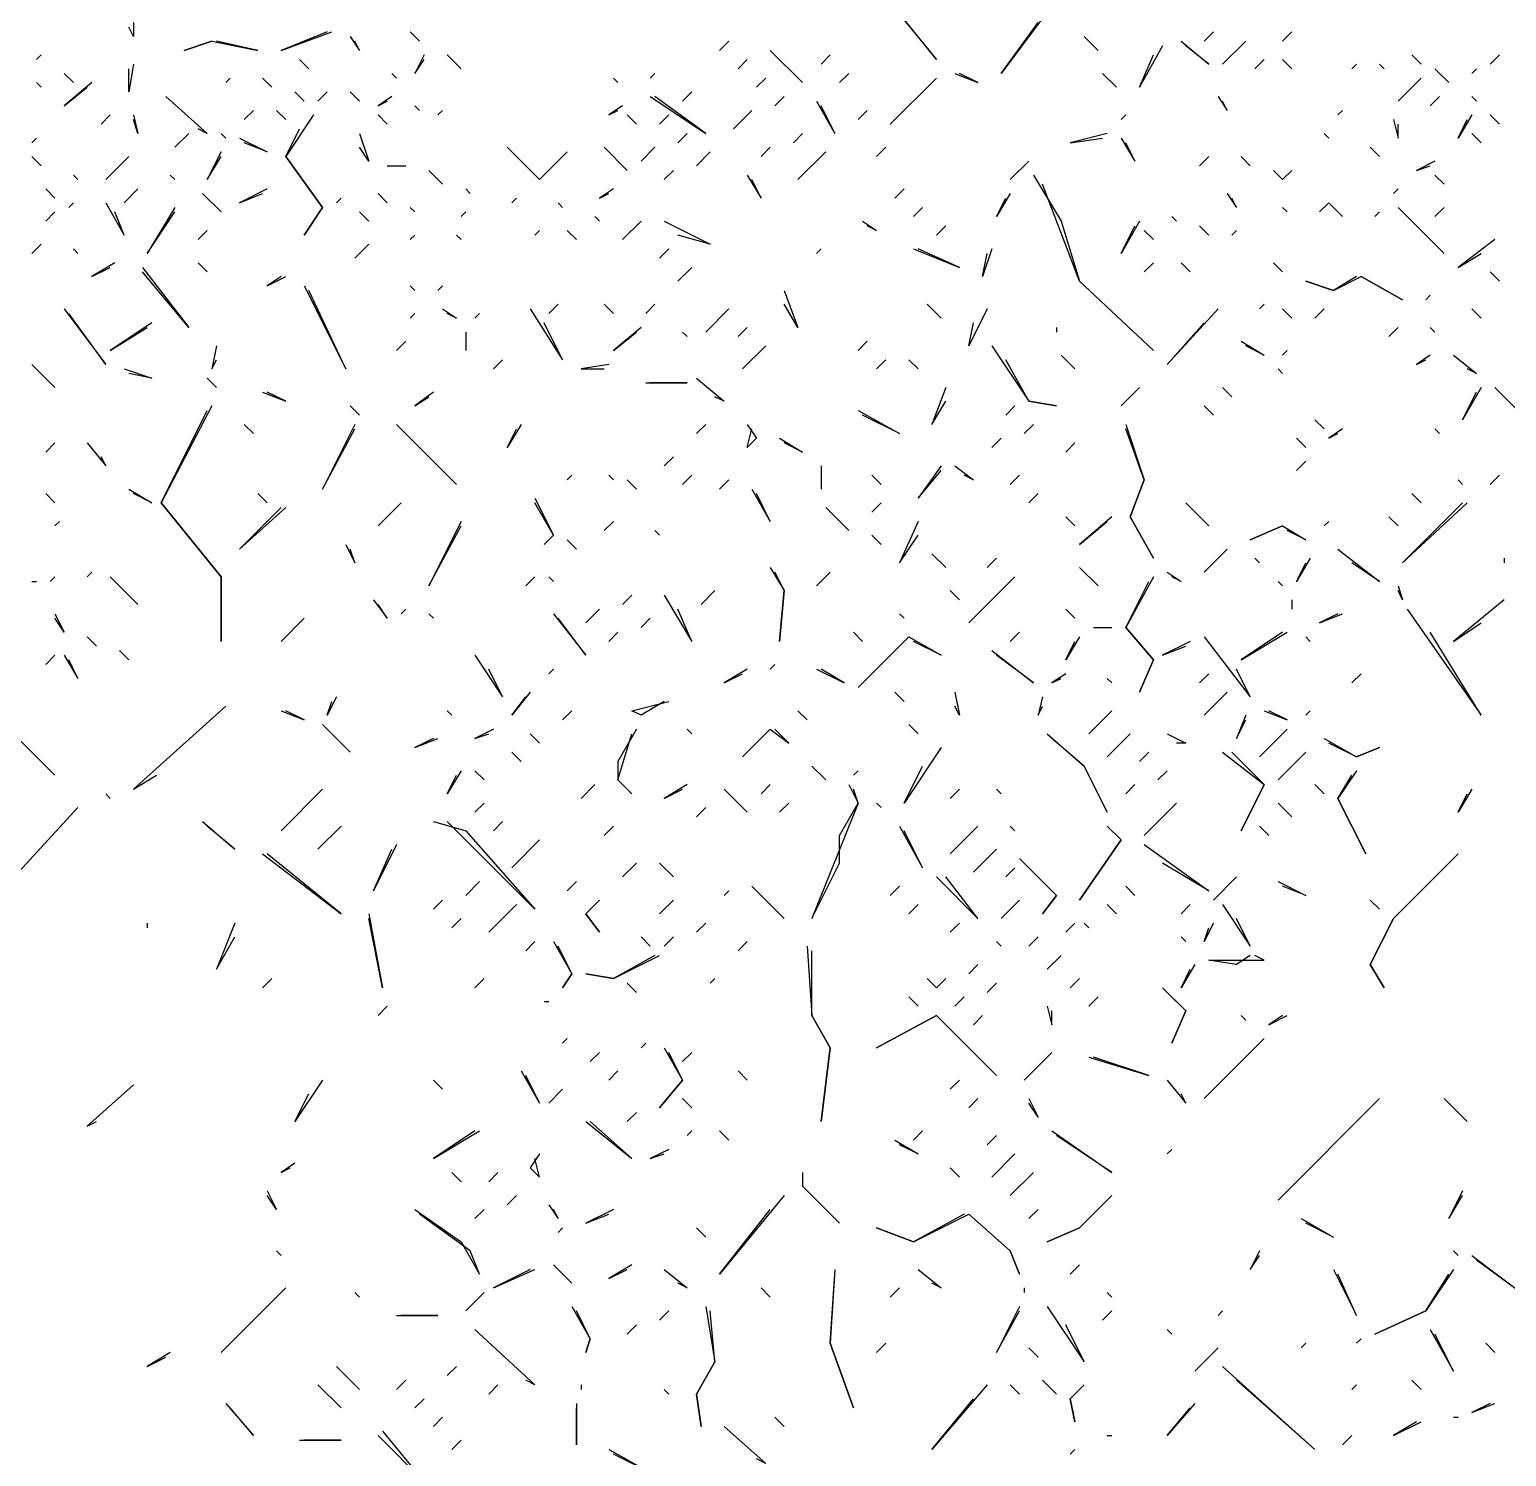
# Model space of a CAD drawing. Extents: x 1 to 2775, y -31 to 2075.
# Drawn here: x 1760.6 to 1813.9, y 531.2 to 582.8 of the extents above; entities that cross this region are included whole.
import ezdxf

# ---------------------------------------------------------------- set-up
doc = ezdxf.new("R2010")
doc.units = 0
doc.layers.add('LINEWORK', color=4, linetype='CONTINUOUS')

msp = doc.modelspace()

# ---------------------------------------------------------------- linework, layer by layer
at = {"layer": 'LINEWORK'}
for points in [[(1791.8333, 583.5), (1793.3333, 581.6667), (1792, 583.3333)], [(1764.3333, 583), (1764.3333, 582.5), (1764.1667, 582.8333)], [(1797.1667, 583.1667), (1795.6667, 581.1667), (1797, 583)], [(1771.3333, 582.6667), (1769.6667, 582), (1771.5, 582.6667)], [(1772.1667, 582.5), (1772.5, 582), (1772.3333, 582.3333)], [(1774.3333, 582.6667), (1774.6667, 582.3333)], [(1798.6667, 582.5), (1799.1667, 582)], [(1803.3333, 582.6667), (1803, 582.3333)], [(1806.1667, 582.6667), (1805.8333, 582.3333)], [(1767.1667, 582.3333), (1766.1667, 582), (1767.1667, 582.3333), (1768.8333, 582), (1767.3333, 582.3333)], [(1785.8333, 582.3333), (1785.5, 582)], [(1787.3333, 582), (1788.5, 580.8333)], [(1801.5, 582.1667), (1800.6667, 580.6667), (1801.1667, 581.8333)], [(1802.1667, 582.3333), (1803.1667, 581.5), (1802.3333, 582.1667)], [(1804.5, 582.3333), (1803.6667, 581.5)], [(1761, 581.8333), (1760.8333, 581.6667)], [(1764.3333, 581.5), (1764.1667, 580.5), (1764.1667, 581.3333)], [(1770.3333, 581.6667), (1770.6667, 581.3333)], [(1774.8333, 581.8333), (1774.5, 581.1667), (1774.8333, 581.6667)], [(1775.6667, 581.8333), (1776.1667, 581.3333)], [(1786.5, 581.6667), (1786.1667, 581.3333)], [(1789.5, 581.8333), (1789.1667, 581.5)], [(1805.1667, 581.6667), (1804.8333, 581.3333)], [(1805.8333, 581.6667), (1806.1667, 581.3333)], [(1808.5, 581.5), (1808.3333, 581.3333)], [(1809.3333, 581.5), (1809.5, 581.3333)], [(1810.5, 581.8333), (1810.8333, 581.5)], [(1811.3333, 581.3333), (1811.8333, 580.8333)], [(1812.8333, 581.3333), (1812.6667, 581.1667)], [(1813.6667, 581.8333), (1813.3333, 581.5)], [(1760.8333, 580.8333), (1761, 580.6667)], [(1761.8333, 581.1667), (1762.1667, 580.8333)], [(1762.8333, 580.8333), (1761.8333, 580), (1762.6667, 580.6667)], [(1767.8333, 581), (1767.6667, 580.8333)], [(1769, 581), (1769.3333, 580.6667)], [(1773.6667, 581.1667), (1773.8333, 581)], [(1781.6667, 581), (1781.8333, 580.8333)], [(1783.1667, 581.1667), (1783, 581)], [(1787.1667, 581), (1786.8333, 580.6667)], [(1790.1667, 581.1667), (1789.8333, 580.8333)], [(1793.3333, 581), (1791.6667, 579.3333)], [(1794, 581.1667), (1794.8333, 580.8333), (1794.1667, 581.1667)], [(1799.3333, 581.1667), (1799.8333, 580.6667)], [(1810.8333, 581), (1810, 580.1667)], [(1765.5, 580.3333), (1767, 579), (1766.6667, 579.1667)], [(1770.1667, 580.5), (1770.5, 580.1667)], [(1771.3333, 580.5), (1771, 580.1667)], [(1772.1667, 580.5), (1772.5, 580.1667)], [(1773.6667, 580.3333), (1773.1667, 580), (1773.5, 580.1667)], [(1783, 580.3333), (1785, 579), (1783.1667, 580.3333)], [(1784.5, 580.5), (1784.1667, 580.1667)], [(1787.8333, 580.3333), (1787.5, 580)], [(1803.5, 580.3333), (1803.8333, 579.8333), (1803.6667, 580.1667)], [(1811.5, 580.3333), (1811.1667, 580)], [(1812.6667, 580.3333), (1812.8333, 580.1667)], [(1768.6667, 579.8333), (1768.3333, 579.5)], [(1769.5, 579.8333), (1769.8333, 579.5)], [(1774.5, 580), (1774.6667, 579.8333)], [(1775.5, 579.8333), (1775.3333, 579.6667)], [(1782, 580), (1781.5, 579.6667), (1781.8333, 579.8333)], [(1786.6667, 579.8333), (1786, 579.1667)], [(1789, 580.1667), (1789.6667, 579), (1789.1667, 580)], [(1790.8333, 579.8333), (1790.5, 579.5)], [(1808, 579.8333), (1807.8333, 579.6667)], [(1763.5, 579.6667), (1763.1667, 579.3333)], [(1764.3333, 579.6667), (1764.5, 579), (1764.3333, 579.5)], [(1770.8333, 579.6667), (1769.8333, 578.1667), (1771.1667, 576.3333), (1770.5, 575.3333), (1771.1667, 576.3333), (1769.8333, 578.1667), (1770.3333, 579.1667)], [(1773.1667, 579.6667), (1773.5, 579.3333)], [(1782.1667, 579.6667), (1782.5, 579.3333)], [(1783.6667, 579.6667), (1783.3333, 579.3333)], [(1800.1667, 579.6667), (1800, 579.5)], [(1809.8333, 579.5), (1810, 578.8333), (1810, 579.3333)], [(1812.6667, 579.6667), (1812.1667, 578.8333), (1812.5, 579.5)], [(1813.3333, 579.6667), (1813.6667, 579.3333)], [(1760.8333, 578.8333), (1760.6667, 578.6667)], [(1766.3333, 579), (1765.8333, 578.5)], [(1767.5, 579), (1767.6667, 578.8333)], [(1768.1667, 578.8333), (1769.1667, 578.3333), (1768.3333, 578.6667)], [(1772.5, 579), (1772.8333, 578), (1772.5, 578.5)], [(1784.3333, 579), (1784, 578.6667)], [(1788.5, 579), (1788.1667, 578.6667)], [(1799.5, 579), (1798.1667, 578.6667), (1799.3333, 578.8333)], [(1800, 578.8333), (1800.5, 578), (1800.1667, 578.6667)], [(1807.3333, 579), (1807.5, 578.8333)], [(1812.6667, 579), (1813, 578.6667)], [(1760.6667, 578.1667), (1761, 577.8333)], [(1764.1667, 578.1667), (1763.3333, 577.3333)], [(1767.5, 578.3333), (1767, 577.3333), (1767.5, 578.1667)], [(1777.8333, 578.5), (1779, 577.3333), (1780, 578.3333), (1779, 577.3333)], [(1781.3333, 578.5), (1782.1667, 577.6667)], [(1783.1667, 578.5), (1782.6667, 578)], [(1785.1667, 578.3333), (1784.6667, 577.8333)], [(1787.3333, 578.5), (1787, 578.1667)], [(1789.3333, 578.3333), (1788.3333, 577.3333)], [(1791.5, 578.5), (1791.1667, 578.1667)], [(1803.1667, 578.1667), (1802.8333, 577.8333)], [(1804.3333, 578.1667), (1804.6667, 577.8333)], [(1809, 578.5), (1809.3333, 578.1667)], [(1773.5, 577.8333), (1774.1667, 577.8333)], [(1775, 577.6667), (1775.5, 577.1667)], [(1783.8333, 577.6667), (1783.5, 577.3333)], [(1796.6667, 578), (1796, 577.3333)], [(1805.5, 577.6667), (1805.8333, 577.3333), (1806.1667, 577.6667), (1805.8333, 577.3333)], [(1811.3333, 578), (1810.6667, 577.6667), (1811.1667, 577.8333)], [(1762.1667, 577.5), (1762.3333, 577.3333)], [(1765.6667, 577.5), (1765.8333, 577.3333)], [(1786.5, 577.5), (1787, 576.6667), (1786.6667, 577.3333)], [(1796.8333, 577.5), (1797.8333, 575.8333), (1798.5, 573.6667), (1801.1667, 571.1667), (1798.5, 573.6667), (1797.1667, 577.1667)], [(1811.3333, 577.5), (1811.6667, 577.1667)], [(1761.1667, 577), (1761.5, 576.6667)], [(1764.5, 577), (1764, 576.5)], [(1766.8333, 576.8333), (1767.5, 576.1667)], [(1769.1667, 577), (1768.1667, 576.5), (1769, 576.8333)], [(1771.8333, 576.6667), (1771.6667, 576.5)], [(1773.1667, 576.8333), (1773.5, 576.5)], [(1776.3333, 577), (1776.5, 576.8333)], [(1778.1667, 576.6667), (1778, 576.5)], [(1781.6667, 577), (1781.1667, 576.6667), (1781.5, 576.8333)], [(1792.1667, 577), (1791.8333, 576.6667)], [(1796, 576.8333), (1795.5, 576), (1795.8333, 576.6667)], [(1803.8333, 576.8333), (1804.1667, 576.3333), (1804, 576.6667)], [(1810, 577), (1809.8333, 576.8333)], [(1761.5, 576.1667), (1761.1667, 575.8333)], [(1762.1667, 576.5), (1762, 576.3333)], [(1763.3333, 576.5), (1764, 575.3333), (1763.6667, 576.1667)], [(1765.8333, 576.3333), (1764.8333, 574.6667), (1765.8333, 576.1667)], [(1772.5, 576.1667), (1772.8333, 575.8333)], [(1774.3333, 576.3333), (1774.5, 576.1667)], [(1776.3333, 576.1667), (1776.1667, 576)], [(1779.6667, 576.5), (1779.8333, 576.3333)], [(1781, 576), (1781.1667, 575.8333)], [(1792.8333, 576.3333), (1792.5, 576)], [(1801.8333, 576), (1802, 575.8333)], [(1805.8333, 576.3333), (1806, 576.1667)], [(1807.5, 576.5), (1807.1667, 576.1667), (1807.5, 576.5), (1808, 576)], [(1809.3333, 576.1667), (1809.1667, 576)], [(1810, 576.3333), (1811.6667, 574.6667), (1810.1667, 576.1667)], [(1811.6667, 576.3333), (1811.3333, 576)], [(1767, 575.5), (1766.6667, 575.1667)], [(1779, 575.5), (1778.8333, 575.3333)], [(1780, 575.5), (1780.3333, 575.1667)], [(1782.6667, 575.8333), (1782, 575.1667)], [(1783.5, 575.8333), (1785.1667, 575), (1784, 575.3333)], [(1790.6667, 575.8333), (1791.1667, 575.5), (1790.8333, 575.6667)], [(1793.6667, 575.6667), (1793.3333, 575.3333)], [(1800.6667, 575.8333), (1800, 574.6667), (1800.5, 575.6667)], [(1800.8333, 575.5), (1801.1667, 575.1667)], [(1802.8333, 575.6667), (1803.1667, 575.3333)], [(1804.1667, 575.5), (1804, 575.3333)], [(1761, 575), (1760.6667, 574.6667)], [(1772.8333, 575), (1772.3333, 574.5)], [(1774.5, 575.3333), (1774.3333, 575.1667)], [(1776, 575.3333), (1776.1667, 575.1667)], [(1813.5, 575.1667), (1812.1667, 574.1667), (1813, 574.6667)], [(1762.1667, 574.8333), (1762.3333, 574.6667)], [(1783.6667, 574.8333), (1783.3333, 574.5)], [(1789.1667, 574.8333), (1789, 574.6667)], [(1792.5, 574.8333), (1794.1667, 574.1667), (1792.6667, 574.8333)], [(1795.3333, 574.8333), (1795, 573.8333), (1795.1667, 574.6667)], [(1763.6667, 574.3333), (1762.8333, 573.8333), (1763.5, 574.1667)], [(1764.6667, 574.1667), (1766.3333, 572), (1764.6667, 574)], [(1766.6667, 574.3333), (1767, 574)], [(1784.5, 574.1667), (1784, 573.6667)], [(1801.1667, 574.3333), (1800.8333, 574)], [(1802.1667, 574.3333), (1802.5, 574)], [(1805.5, 574.3333), (1805.8333, 574)], [(1813.3333, 574), (1813.6667, 573.6667)], [(1769.6667, 573.8333), (1769.1667, 573.5), (1769.8333, 573.8333)], [(1770.5, 573.5), (1772, 570.5), (1770.6667, 573.3333)], [(1774.3333, 573.5), (1774.5, 573.3333)], [(1775.5, 573.5), (1775.3333, 573.3333)], [(1787.8333, 573.3333), (1788.3333, 572), (1787.8333, 572.8333)], [(1808.5, 573.8333), (1807.6667, 573.3333), (1806.6667, 573.6667), (1807.6667, 573.3333), (1808.6667, 573.8333), (1810.1667, 573), (1808.6667, 573.8333)], [(1779.6667, 572.8333), (1779.3333, 572.5)], [(1781.3333, 572.8333), (1781.6667, 572.5)], [(1783.1667, 572.8333), (1782.8333, 572.5)], [(1793, 572.8333), (1793.5, 572.3333)], [(1805.1667, 572.8333), (1805, 572.6667)], [(1811.1667, 573.1667), (1811, 573)], [(1761.8333, 572.6667), (1763.3333, 570.6667), (1762, 572.5)], [(1774.5, 572.5), (1774.3333, 572.3333)], [(1775.5, 572.6667), (1776, 572.3333), (1775.6667, 572.5)], [(1776.8333, 572.5), (1776.6667, 572.3333)], [(1778.6667, 572.6667), (1779.8333, 570.8333), (1779.1667, 572.1667)], [(1785.8333, 572.6667), (1785, 571.8333)], [(1795.1667, 572.6667), (1794.5, 571.3333), (1794.6667, 572.1667)], [(1803.5, 572.6667), (1801.6667, 570.6667), (1803, 572.1667)], [(1805.8333, 572.6667), (1806.1667, 572.3333)], [(1807.3333, 572.6667), (1807, 572.3333)], [(1812.6667, 572.6667), (1813, 572.3333)], [(1765, 572.1667), (1763.5, 571.1667), (1764.8333, 572)], [(1776.3333, 571.8333), (1776.3333, 571.1667)], [(1782.6667, 572), (1781.6667, 571.1667), (1782.5, 571.8333)], [(1784.1667, 571.8333), (1784.3333, 571.6667)], [(1786.5, 572), (1786.1667, 571.6667)], [(1797.6667, 572), (1797.6667, 571.8333)], [(1810, 572), (1809.6667, 571.6667)], [(1811.1667, 572), (1811.3333, 571.8333)], [(1767.3333, 571.3333), (1767.1667, 570.5), (1767.3333, 570.8333)], [(1774.1667, 571.5), (1773.8333, 571.1667)], [(1787.1667, 571.3333), (1786.3333, 570.5)], [(1790.8333, 571.5), (1790.5, 571.1667)], [(1795.3333, 571.3333), (1796.6667, 569.3333), (1797.6667, 569.1667), (1796.6667, 569.3333), (1795.8333, 570.8333)], [(1804.3333, 571.5), (1805.1667, 571), (1804.5, 571.3333)], [(1760.6667, 570.6667), (1761.5, 569.8333)], [(1777.6667, 570.8333), (1777.3333, 570.5)], [(1781.5, 570.6667), (1780.5, 570.5), (1781.3333, 570.5)], [(1791.5, 570.8333), (1791.1667, 570.5)], [(1792.3333, 570.8333), (1792.6667, 570.5)], [(1797.8333, 571), (1798.3333, 570.5)], [(1806, 571.1667), (1805.8333, 571)], [(1811.1667, 571), (1810.6667, 570.6667), (1811, 570.8333)], [(1812, 571), (1812.8333, 570.3333), (1812.5, 570.5)], [(1764, 570.5), (1765, 570.1667), (1764.1667, 570.3333)], [(1767, 570.1667), (1767.3333, 569.8333)], [(1784.6667, 570.1667), (1785.6667, 569.3333), (1785.3333, 569.5)], [(1805.6667, 570.5), (1805.8333, 570.3333)], [(1769, 569.6667), (1769.8333, 569.3333), (1769.1667, 569.6667)], [(1775.1667, 569.6667), (1774.5, 569.1667), (1775, 569.5)], [(1782.8333, 570), (1784.3333, 570), (1783, 570)], [(1793.6667, 569.8333), (1793.1667, 568.5), (1793.6667, 569.3333)], [(1800.6667, 569.8333), (1800, 569.1667)], [(1803.6667, 569.8333), (1804, 569.5)], [(1813, 569.8333), (1812.3333, 568.6667), (1812.8333, 569.6667)], [(1813.5, 569.8333), (1814.5, 568.8333)], [(1767.1667, 569.1667), (1765.3333, 565.6667), (1767.5, 563), (1767.5, 560.6667), (1767.5, 563), (1765.3333, 565.6667), (1767, 569)], [(1772.1667, 569.1667), (1772.5, 568.8333)], [(1796.1667, 569.1667), (1795.8333, 568.8333)], [(1803, 569.1667), (1803.3333, 568.8333)], [(1790.5, 569), (1792, 568.1667), (1790.6667, 568.8333)], [(1807, 568.6667), (1807.3333, 568.3333)], [(1768.3333, 568.5), (1768.6667, 568.1667)], [(1772.3333, 568.5), (1771.1667, 566.1667), (1772.3333, 568.3333)], [(1773.8333, 568.5), (1776, 566.3333)], [(1778.3333, 568.5), (1777.8333, 567.6667), (1778.1667, 568.3333)], [(1785, 568.5), (1784.6667, 568.1667)], [(1786.5, 568.5), (1786.8333, 568), (1786.5, 567.6667), (1786.6667, 568.3333)], [(1787.6667, 568), (1788.5, 567.5), (1787.8333, 567.8333)], [(1795.6667, 568), (1795.3333, 567.6667)], [(1796.8333, 568.5), (1796.5, 568.1667)], [(1800.1667, 568.5), (1800.8333, 566.5), (1800.3333, 565.1667), (1801.1667, 563.6667), (1800.3333, 565.1667), (1800.8333, 566.5), (1800.1667, 568.3333)], [(1806.3333, 568), (1806.6667, 567.6667)], [(1808, 568.3333), (1807.5, 568), (1807.8333, 568.1667)], [(1811.3333, 568.3333), (1811.5, 568.1667)], [(1761.5, 567.8333), (1761.1667, 567.5)], [(1762.6667, 567.8333), (1763.3333, 567), (1763.1667, 567.3333)], [(1798.3333, 567.8333), (1798, 567.5)], [(1783.8333, 567.3333), (1783.5, 567)], [(1789.1667, 567), (1789.1667, 566.1667)], [(1793.5, 567), (1792.6667, 565.8333), (1793.5, 566.8333)], [(1794, 567), (1794.6667, 566.5), (1794.3333, 566.6667)], [(1806.6667, 567.1667), (1806.3333, 566.8333)], [(1780.1667, 566.6667), (1780, 566.5)], [(1781.5, 566.6667), (1781.6667, 566.5)], [(1782.1667, 566.5), (1782.5, 566.1667)], [(1784.5, 566.6667), (1784.1667, 566.3333)], [(1785.8333, 566.5), (1785.5, 566.1667)], [(1791, 566.6667), (1791.3333, 566.3333)], [(1796.3333, 566.6667), (1796, 566.3333)], [(1812.1667, 566.5), (1812.3333, 566.3333)], [(1813.6667, 566.6667), (1813.3333, 566.3333)], [(1761.1667, 566), (1761.5, 565.6667)], [(1764.1667, 566.1667), (1765, 565.6667), (1764.3333, 566)], [(1768.8333, 566), (1769.1667, 565.6667)], [(1786.6667, 566.1667), (1787.3333, 565), (1786.8333, 566)], [(1797, 566), (1796.6667, 565.6667)], [(1810.5, 566), (1810.8333, 565.6667)], [(1769.6667, 565.5), (1768.1667, 564), (1769.8333, 565.5)], [(1774, 565.6667), (1773.1667, 564.8333)], [(1778.8333, 565.8333), (1779.5, 564.5), (1779.1667, 564.1667), (1779.5, 564.5), (1778.8333, 565.6667)], [(1789.3333, 565.5), (1790.1667, 564.6667)], [(1791.3333, 565.6667), (1791, 565.3333)], [(1802.3333, 565.6667), (1803.1667, 564.8333)], [(1812.3333, 565.6667), (1810.1667, 563.5), (1812.5, 565.6667)], [(1761.6667, 565), (1761.5, 564.8333)], [(1776.1667, 565), (1775, 562.6667), (1776.1667, 564.8333)], [(1781.6667, 565), (1781.3333, 564.6667)], [(1792.6667, 565), (1792, 563.5), (1792.6667, 564.5)], [(1798, 565.1667), (1798.3333, 564.8333)], [(1799.6667, 565.1667), (1798.5, 564.1667), (1799.5, 565)], [(1805.8333, 564.8333), (1804.6667, 564.3333), (1805.8333, 564.8333), (1806.6667, 564.3333), (1806, 564.6667)], [(1807.5, 565), (1807.3333, 564.8333)], [(1809.6667, 565.1667), (1810, 564.8333)], [(1780, 564.3333), (1780.3333, 564)], [(1783.1667, 564.6667), (1783.3333, 564.5)], [(1791, 564.5), (1791.3333, 564.1667)], [(1772, 564.1667), (1772.3333, 563.5), (1772.1667, 564)], [(1793.1667, 563.8333), (1793.6667, 563.3333)], [(1803.8333, 564), (1803, 563.1667)], [(1807.8333, 564), (1809.3333, 562.8333), (1808.3333, 563.5)], [(1787.3333, 563.3333), (1787.8333, 562.5), (1787.6667, 560.6667), (1787.8333, 562.5), (1787.5, 563.1667)], [(1795.5, 563.6667), (1795.1667, 563.3333)], [(1798.5, 563.3333), (1799.1667, 562.6667)], [(1804.8333, 563.6667), (1805, 563.5)], [(1806.8333, 563.6667), (1806.3333, 562.8333), (1806.6667, 563.5)], [(1813.8333, 563.6667), (1813.8333, 563.5)], [(1760.6667, 562.8333), (1760.8333, 562.8333)], [(1761.5, 563), (1761.3333, 562.8333)], [(1762.8333, 563.1667), (1762.6667, 563)], [(1763.5, 563), (1764.5, 562)], [(1778.8333, 563), (1778.5, 562.6667)], [(1779.3333, 563), (1779.5, 562.8333)], [(1789.5, 563.1667), (1789, 562.6667)], [(1796.1667, 563), (1794.5, 561.3333)], [(1801.1667, 563), (1800.1667, 561.1667), (1801.1667, 560), (1800.6667, 558.8333), (1801.1667, 560), (1800.1667, 561.1667), (1801, 562.8333)], [(1801.6667, 563.1667), (1802.1667, 562.8333), (1801.8333, 563)], [(1805.6667, 562.8333), (1805.8333, 562.6667)], [(1810, 562.6667), (1810.1667, 562.1667), (1810, 562.5)], [(1773, 562.1667), (1773.5, 561.5), (1773.1667, 562)], [(1782.3333, 562.3333), (1782, 562)], [(1783.5, 562.3333), (1784.5, 560.6667), (1784, 561.8333)], [(1785.3333, 562.5), (1784.8333, 562)], [(1793.8333, 562.5), (1794.1667, 562.1667)], [(1806.1667, 562.1667), (1806.1667, 561.8333)], [(1813.8333, 562.1667), (1812, 560.6667), (1813, 561.3333)], [(1761.5, 561.6667), (1761.8333, 561), (1761.5, 561.5)], [(1774.1667, 561.8333), (1774, 561.6667)], [(1775, 561.6667), (1775.1667, 561.5)], [(1779.5, 561.6667), (1780.6667, 560.1667), (1779.6667, 561.5)], [(1781.1667, 561.8333), (1780.6667, 561.3333)], [(1792, 561.6667), (1792.1667, 561.5)], [(1798, 561.8333), (1798.3333, 561.5)], [(1807.8333, 561.6667), (1807.1667, 561.3333), (1808, 561.6667)], [(1810.3333, 561.8333), (1813, 558), (1811.1667, 561)], [(1770.5, 561.5), (1769.6667, 560.6667)], [(1783, 561.5), (1782.6667, 561.1667)], [(1799, 561.1667), (1799.6667, 561.1667)], [(1762.6667, 560.8333), (1763, 560.5)], [(1781.8333, 561), (1781.5, 560.6667)], [(1790.3333, 561), (1790.6667, 560.6667)], [(1792.3333, 560.8333), (1790.5, 559), (1792.3333, 560.8333), (1793.5, 560.1667), (1792.5, 560.6667)], [(1796.3333, 561), (1796, 560.6667)], [(1798.5, 560.8333), (1798, 560), (1798.3333, 560.6667)], [(1802.5, 560.6667), (1801.5, 560.1667), (1802.3333, 560.5)], [(1803, 560.8333), (1804.6667, 558.6667), (1804.1667, 559.6667)], [(1805.8333, 561), (1804.3333, 560), (1806, 561)], [(1806.6667, 560.8333), (1806.8333, 560.6667)], [(1761.5, 560.1667), (1761.1667, 559.8333)], [(1761.8333, 560.1667), (1762.3333, 559.3333), (1762, 560)], [(1763.8333, 560.3333), (1764.1667, 560)], [(1776.6667, 560.1667), (1777.6667, 558.6667), (1777.1667, 559.6667)], [(1795.3333, 560.3333), (1796.8333, 559.1667), (1795.5, 560.1667)], [(1779.5, 559.6667), (1779.3333, 559.5)], [(1786.5, 559.6667), (1785.6667, 559.1667), (1786.3333, 559.5)], [(1787.5, 559.8333), (1787.3333, 559.6667)], [(1789, 559.6667), (1790, 559.1667), (1789.1667, 559.6667)], [(1798, 559.5), (1797.5, 559.1667), (1797.8333, 559.3333)], [(1803.1667, 559.5), (1802.8333, 559.1667)], [(1808.6667, 559.5), (1808.3333, 559.1667)], [(1799.5, 559.3333), (1799.6667, 559.1667)], [(1758.6667, 558.6667), (1761.5, 555.8333)], [(1771.6667, 558.6667), (1771.3333, 558), (1771.5, 558.5)], [(1778.6667, 558.8333), (1778, 558), (1778.5, 558.6667)], [(1783.5, 558.5), (1782.6667, 558), (1782.3333, 558.1667), (1783.6667, 558.5)], [(1791.8333, 558.8333), (1792.1667, 558.5)], [(1794, 558.8333), (1794.1667, 558), (1794, 558.3333)], [(1797.1667, 558.6667), (1797, 558), (1797.1667, 558.3333)], [(1803.8333, 558.8333), (1803, 558)], [(1767.6667, 558.3333), (1764.3333, 555.3333), (1765.1667, 555.8333)], [(1769.6667, 558.1667), (1770.5, 557.8333), (1769.8333, 558.1667)], [(1775.6667, 558.1667), (1775.8333, 558)], [(1780.1667, 558.1667), (1779.8333, 557.8333)], [(1788.3333, 558.1667), (1788.6667, 557.8333)], [(1799.6667, 558.1667), (1798.8333, 557.3333)], [(1804.5, 558), (1804.1667, 557.1667), (1804.5, 557.8333)], [(1805.1667, 558.1667), (1806, 557.8333), (1805.3333, 558.1667)], [(1806.8333, 558.1667), (1806.6667, 558)], [(1771.1667, 557.6667), (1772.1667, 556.6667)], [(1777.3333, 557.5), (1776.6667, 557.1667), (1777.1667, 557.3333)], [(1778.6667, 557.3333), (1779, 557)], [(1782.5, 557.5), (1781.8333, 556.3333), (1781.8333, 555.6667), (1782.3333, 555.1667), (1781.8333, 555.6667), (1782.3333, 557.3333)], [(1784.3333, 557.5), (1784.5, 557.3333)], [(1787.3333, 557.5), (1786.3333, 556.5), (1787.3333, 557.5), (1788, 557), (1787.5, 557.5)], [(1792.3333, 557.6667), (1792.6667, 557.3333)], [(1797.3333, 557.3333), (1798.6667, 556.1667), (1799.5, 554.5), (1798.6667, 556.1667), (1797.5, 557.1667)], [(1800.3333, 557.3333), (1799.5, 556.5)], [(1801.6667, 557.3333), (1802.3333, 557), (1802, 557)], [(1806, 557.5), (1805, 556.5)], [(1775.1667, 557.1667), (1774.5, 556.8333), (1775.3333, 557.1667)], [(1793.5, 556.8333), (1792.1667, 554.8333), (1792.8333, 556.1667)], [(1807.3333, 557.1667), (1808.5, 556.5), (1809.3333, 556.8333), (1808.5, 556.5), (1807.5, 557)], [(1778, 556.6667), (1778.3333, 556.3333)], [(1801, 556.6667), (1800.6667, 556.3333)], [(1803.6667, 556.6667), (1805.1667, 555.5), (1804.3333, 553.8333), (1805.1667, 555.5), (1804, 556.6667)], [(1806.6667, 556.6667), (1805.6667, 555.6667)], [(1776.1667, 556), (1775.6667, 555.1667), (1776, 555.8333)], [(1776.6667, 556), (1777, 555.6667)], [(1788.8333, 556.1667), (1789.3333, 555.6667)], [(1790.5, 556), (1790.3333, 555.8333)], [(1801.6667, 556), (1801.3333, 555.6667)], [(1808.5, 556), (1807.8333, 555), (1808.8333, 553), (1807.8333, 555), (1808.3333, 555.8333)], [(1771.1667, 555.3333), (1769.6667, 553.8333)], [(1781, 555.5), (1780.5, 555)], [(1784.3333, 555.5), (1783.5, 555), (1784.1667, 555.3333)], [(1785.6667, 555.3333), (1786.5, 554.5)], [(1787.3333, 555.5), (1787, 555.1667)], [(1790.1667, 555.5), (1790.5, 554.8333), (1788.8333, 550.6667), (1789.8333, 552.6667), (1789.8333, 553.6667), (1790.5, 554.8333), (1790.3333, 555.3333)], [(1794.1667, 555.3333), (1793.8333, 555)], [(1795.5, 555.3333), (1795.6667, 555.1667)], [(1800.5, 555.5), (1800.1667, 555.1667)], [(1807, 555.5), (1807.3333, 555.1667)], [(1812.6667, 555.3333), (1812.1667, 554.5), (1812.5, 555.1667)], [(1762.3333, 554.6667), (1758.3333, 550.3333), (1762.1667, 554.5)], [(1763.3333, 555.1667), (1763.5, 555)], [(1777, 554.8333), (1776.6667, 554.5)], [(1785, 554.6667), (1784.6667, 554.3333)], [(1788, 554.8333), (1787.6667, 554.5)], [(1791.1667, 554.8333), (1791.3333, 554.6667)], [(1802, 554.8333), (1800.8333, 553.6667)], [(1805.6667, 554.8333), (1806.1667, 554.3333)], [(1766.8333, 554.1667), (1768, 553.1667), (1767, 554)], [(1775.1667, 554.1667), (1776.3333, 553.8333), (1778.8333, 551), (1775.6667, 554.1667)], [(1777.6667, 554.1667), (1777.3333, 553.8333)], [(1771.8333, 554), (1771, 553.1667)], [(1781.6667, 554), (1781.3333, 553.6667)], [(1792, 554), (1792.8333, 552.5), (1792.1667, 553.8333)], [(1794.8333, 554), (1793.8333, 553)], [(1796, 554), (1796.1667, 553.8333)], [(1799.5, 554), (1800, 553.5), (1798.5, 551.3333), (1800, 553.5)], [(1805, 554), (1805.3333, 553.6667)], [(1773.8333, 553.3333), (1773, 551.6667), (1773.6667, 553.1667)], [(1779, 553.5), (1778, 552.5)], [(1795.5, 553.1667), (1794.6667, 552.3333)], [(1800.8333, 553.3333), (1803.1667, 551.6667), (1801.5, 552.6667)], [(1769, 553), (1771.8333, 550.8333), (1769.1667, 553)], [(1782.5, 552.6667), (1782, 552.1667)], [(1783.3333, 552.6667), (1783.8333, 552.1667)], [(1796.3333, 552.8333), (1797.6667, 551.5), (1797.1667, 550.8333), (1797.6667, 551.5)], [(1812.1667, 553), (1809.8333, 550.6667), (1809, 549), (1809.5, 548.1667), (1809, 549), (1809.8333, 550.6667)], [(1776.8333, 552), (1776.3333, 551.5)], [(1780.3333, 552), (1780, 551.6667)], [(1793.3333, 552.1667), (1794.8333, 550.6667), (1793.6667, 552.1667)], [(1796.1667, 552.5), (1795.8333, 552.1667)], [(1804.1667, 552.1667), (1803.3333, 551.3333)], [(1805.6667, 552), (1806.6667, 551.5), (1805.8333, 551.8333)], [(1785.8333, 551.6667), (1785.6667, 551.5)], [(1786.6667, 551.8333), (1787.8333, 550.6667)], [(1792, 551.8333), (1791.6667, 551.5)], [(1800.1667, 551.8333), (1800.5, 551.5)], [(1775.5, 551.3333), (1775.1667, 551)], [(1778.1667, 551.1667), (1777.1667, 550.1667)], [(1781.1667, 551.3333), (1780.6667, 550.8333), (1781.1667, 550.1667), (1780.6667, 550.8333)], [(1783.8333, 551.3333), (1783.3333, 550.8333)], [(1792.6667, 551.1667), (1792.3333, 550.8333)], [(1796.3333, 551.3333), (1795.6667, 550.6667)], [(1799.5, 551.1667), (1799.8333, 550.8333)], [(1802.5, 551.1667), (1802.1667, 550.8333)], [(1803.6667, 551.1667), (1804.6667, 549.6667), (1804.1667, 550.6667)], [(1809, 551.3333), (1809.3333, 551)], [(1764.8333, 550.5), (1764.8333, 550.3333)], [(1768, 550.5), (1767.3333, 548.8333), (1768, 550)], [(1772.8333, 550.8333), (1773.3333, 548.1667), (1772.8333, 550.6667)], [(1776.1667, 550.6667), (1775.8333, 550.3333)], [(1785, 550.5), (1784.6667, 550.1667)], [(1794.1667, 550.5), (1793.8333, 550.1667)], [(1798.3333, 550.5), (1798, 550.1667)], [(1798.6667, 550.5), (1798.8333, 550.3333)], [(1803.3333, 550.5), (1803, 549.8333), (1803.1667, 550.3333)], [(1782.6667, 550), (1783, 549.6667)], [(1783.8333, 550), (1783.5, 549.6667)], [(1797, 550), (1796.6667, 549.6667)], [(1802.1667, 550), (1802.3333, 549.8333)], [(1778.8333, 549.8333), (1778.5, 549.5)], [(1779.5, 549.8333), (1780.1667, 548.6667), (1779.8333, 548.1667), (1780.1667, 548.6667), (1779.6667, 549.6667)], [(1783.1667, 549.3333), (1781.6667, 548.5), (1780.6667, 548.6667), (1781.6667, 548.5), (1783.3333, 549.3333)], [(1786.5, 549.8333), (1786.1667, 549.5)], [(1788.6667, 549.6667), (1788.8333, 547.1667), (1789.5, 546), (1789.1667, 543.3333), (1789.5, 546), (1788.8333, 547.1667), (1788.8333, 549.5)], [(1795.5, 549.8333), (1795.6667, 549.6667)], [(1797.8333, 549.3333), (1797.3333, 548.8333)], [(1804.6667, 549.3333), (1804.1667, 549), (1803.1667, 549.1667), (1805.1667, 549.1667), (1804.8333, 549.3333)], [(1794.8333, 549), (1794.5, 548.6667)], [(1802.6667, 549), (1802.1667, 548.1667), (1802.5, 548.8333)], [(1769.3333, 548.5), (1769, 548.1667)], [(1777, 548.5), (1776.6667, 548.1667)], [(1782.1667, 548.3333), (1782.5, 548)], [(1785.3333, 548.5), (1785.1667, 548.3333)], [(1793, 548.5), (1793.3333, 548.1667), (1793.6667, 548.5), (1793.3333, 548.1667)], [(1795.5, 548.3333), (1795.1667, 548)], [(1798.5, 548.5), (1798.1667, 548.1667)], [(1792.3333, 547.8333), (1792.6667, 547.5)], [(1794.3333, 547.8333), (1794, 547.5)], [(1799.1667, 547.8333), (1798.8333, 547.5)], [(1801.5, 548.1667), (1802.3333, 547.3333), (1801.8333, 546.1667), (1802.3333, 547.3333), (1801.6667, 548)], [(1773.5, 547.5), (1773.1667, 547.1667)], [(1779.1667, 547.6667), (1779.3333, 547.6667)], [(1797.3333, 547.5), (1797.5, 546.8333), (1797.5, 547.3333)], [(1793.3333, 547.1667), (1791.1667, 546), (1793.3333, 547.1667), (1795.5, 545), (1793.5, 547)], [(1795, 547.1667), (1794.6667, 546.8333)], [(1804.3333, 547.1667), (1804.5, 547)], [(1805.8333, 547.1667), (1805.3333, 546.8333), (1806, 547.1667)], [(1780, 546.3333), (1779.8333, 546.1667)], [(1782.8333, 546.1667), (1782.6667, 546)], [(1805.1667, 546.3333), (1803, 544.1667)], [(1781.1667, 545.8333), (1780.8333, 545.5)], [(1783.5, 546), (1784.1667, 544.8333), (1783.3333, 543.8333), (1784.1667, 544.8333), (1783.6667, 545.8333)], [(1784.5, 545.8333), (1784.1667, 545.5)], [(1797.5, 545.8333), (1796.5, 544.8333)], [(1798.8333, 545.6667), (1801, 545), (1799, 545.6667)], [(1778.3333, 545.1667), (1779, 544), (1778.5, 545)], [(1781.8333, 545.1667), (1781.5, 544.8333)], [(1786.1667, 545.1667), (1786.5, 544.8333)], [(1764.3333, 544.6667), (1762.6667, 543.1667), (1763, 543.3333)], [(1771.1667, 544.8333), (1770.1667, 543.3333), (1770.6667, 544.3333)], [(1775.1667, 544.8333), (1775.5, 544.5)], [(1794.1667, 544.8333), (1793.8333, 544.5)], [(1801.6667, 544.8333), (1802.3333, 544), (1802.1667, 544.3333)], [(1779.8333, 544.5), (1779.3333, 544)], [(1784.1667, 544.1667), (1784.5, 543.8333)], [(1794.8333, 544.1667), (1794.5, 543.8333)], [(1796.6667, 544.1667), (1797, 543.5), (1796.6667, 544)], [(1809.3333, 544.1667), (1805.6667, 540.5)], [(1811.6667, 544.1667), (1812.5, 543.3333)], [(1782.5, 543.6667), (1782.1667, 543.3333)], [(1776.6667, 543), (1775.1667, 542), (1776.8333, 543)], [(1780.6667, 543.3333), (1782.3333, 542), (1780.8333, 543.3333)], [(1784.5, 543), (1784.3333, 542.8333)], [(1785.5, 543), (1785.8333, 542.6667)], [(1792.8333, 543), (1792.5, 542.6667)], [(1797.5, 543), (1799.6667, 541.5), (1797.6667, 542.8333)], [(1791.8333, 542.6667), (1792.6667, 542.1667), (1792, 542.5)], [(1795.5, 542.8333), (1795.1667, 542.5)], [(1779, 542.1667), (1778.6667, 541.6667), (1779, 541.3333), (1778.8333, 542)], [(1783.6667, 542.3333), (1783, 542), (1783.5, 542.1667)], [(1796.1667, 542.1667), (1795.3333, 541.3333)], [(1801.8333, 542.3333), (1801.6667, 542.1667)], [(1770.1667, 541.8333), (1769.6667, 541.5), (1770, 541.6667)], [(1775.8333, 541.5), (1776.1667, 541.1667)], [(1777.5, 541.5), (1777.1667, 541.1667)], [(1788.5, 541.5), (1788.5, 541), (1789.8333, 539.6667), (1788.5, 541)], [(1793.8333, 541.6667), (1794.1667, 541.3333)], [(1796.8333, 541.5), (1796, 540.6667)], [(1769.1667, 540.8333), (1769.5, 540.1667), (1769.1667, 540.6667)], [(1812.3333, 540.8333), (1811.8333, 539.8333), (1812.3333, 540.6667)], [(1778.1667, 540.6667), (1777.8333, 540.3333)], [(1779.3333, 540.3333), (1779.6667, 539.8333), (1779.5, 540.1667)], [(1787.8333, 540.6667), (1785.5, 537.8333), (1787.3333, 540.1667)], [(1799.6667, 540.6667), (1798.5, 539.5), (1797.3333, 539), (1798.5, 539.5)], [(1774.5, 540.1667), (1776.1667, 539), (1776.8333, 537.8333), (1776.5, 538.6667), (1774.6667, 540)], [(1777, 540.1667), (1776.6667, 539.8333)], [(1781.6667, 540.1667), (1780.6667, 539.6667), (1781.5, 540)], [(1794.3333, 540), (1792.5, 539), (1791.1667, 539.5), (1792.5, 539), (1794.5, 540), (1796, 538.6667), (1796.3333, 537.8333), (1796, 538.6667), (1794.5, 540)], [(1797, 540.1667), (1796.6667, 539.8333)], [(1806.5, 539.8333), (1807.6667, 539.1667), (1806.6667, 539.6667)], [(1779.8333, 539.5), (1779.6667, 539.3333)], [(1784.6667, 539.5), (1785, 539.1667)], [(1769.5, 538.6667), (1769.6667, 538.5)], [(1805, 538.6667), (1804.6667, 538), (1805, 538.5)], [(1812, 538.6667), (1812.1667, 538.5)], [(1779.5, 538.1667), (1780.1667, 537.5)], [(1782.3333, 538.1667), (1781.5, 537.6667), (1782.1667, 538)], [(1798.5, 538.1667), (1798.1667, 537.8333)], [(1812.6667, 538.5), (1814.6667, 537), (1812.8333, 538.3333)], [(1778.6667, 538), (1777.3333, 537.3333), (1778.8333, 538)], [(1783.5, 538), (1784.3333, 537.3333), (1784, 537.5)], [(1789.6667, 538), (1789.5, 535.3333), (1790.3333, 533), (1789.5, 535.3333), (1789.6667, 537.8333)], [(1792.6667, 538), (1793.5, 537.3333), (1793.1667, 537.5)], [(1807.6667, 538), (1808.5, 536.3333), (1807.8333, 537.8333)], [(1812, 538), (1811, 536.5), (1809.1667, 535.6667), (1811, 536.5), (1811.8333, 537.8333)], [(1769.8333, 537.3333), (1767.5, 535)], [(1772.3333, 537.1667), (1772.5, 537)], [(1777, 537.1667), (1776.3333, 536.5)], [(1787, 537.3333), (1787.3333, 537)], [(1792, 537.3333), (1791.6667, 537)], [(1796.5, 537.3333), (1796.5, 537.1667)], [(1799.5, 537.1667), (1799.6667, 537)], [(1780.1667, 536.6667), (1780.8333, 535.5), (1780.6667, 535), (1780.8333, 535.5), (1780.3333, 536.5)], [(1785, 536.6667), (1785.3333, 534.6667), (1784.6667, 533.5), (1784.8333, 532.3333), (1784.6667, 533.5), (1785.3333, 534.6667), (1785.1667, 536.5)], [(1796.3333, 536.6667), (1795.5, 535), (1796.3333, 536.5)], [(1797.3333, 536.6667), (1798.6667, 534.6667), (1798, 536)], [(1773.8333, 536.3333), (1775.3333, 536.3333), (1774, 536.3333)], [(1782.5, 536), (1782.1667, 535.6667)], [(1783.6667, 536.5), (1783.3333, 536.1667)], [(1799.6667, 536.5), (1799.3333, 536.1667)], [(1803.6667, 536.5), (1803.5, 536.3333)], [(1776.6667, 535.8333), (1778.8333, 533.8333), (1778.5, 534)], [(1801.6667, 535.8333), (1801.8333, 535.6667)], [(1808.6667, 535.5), (1808.5, 535.3333)], [(1811.1667, 535.8333), (1812, 534.3333), (1811.3333, 535.6667)], [(1765.6667, 535), (1764.8333, 534.5), (1765.5, 534.8333)], [(1791.5, 535.3333), (1791.1667, 535)], [(1796.6667, 535.1667), (1797, 534.8333)], [(1803.5, 535.1667), (1802.6667, 534.3333)], [(1806.6667, 535.3333), (1806.5, 535.1667)], [(1813.1667, 535.3333), (1813.5, 535)], [(1771.6667, 534.5), (1772.5, 533.6667)], [(1776, 534.5), (1775.6667, 534.1667)], [(1803.6667, 534.5), (1807, 531.5), (1804.1667, 534)], [(1774.1667, 534), (1773.8333, 533.6667)], [(1797.1667, 534), (1797.6667, 533.5)], [(1810.5, 534), (1810.8333, 533.6667)], [(1771, 533.8333), (1771.8333, 533)], [(1774.8333, 533.3333), (1774.5, 533)], [(1777.5, 533.8333), (1777.1667, 533.5)], [(1780.5, 533.8333), (1780.5, 533.6667)], [(1783.5, 533.6667), (1783.6667, 533.5)], [(1795.1667, 533.8333), (1793.1667, 531.5), (1794.6667, 533.3333)], [(1796, 533.8333), (1796.3333, 533.5)], [(1798.6667, 533.8333), (1798.1667, 533.3333), (1798.3333, 532.5), (1798.1667, 533.3333)], [(1808.5, 533.8333), (1808.3333, 533.6667)], [(1767.6667, 533.1667), (1768.6667, 532), (1767.8333, 533)], [(1780.3333, 533.1667), (1780.3333, 531.6667), (1780.3333, 533)], [(1802.6667, 533.1667), (1801.6667, 532), (1802.5, 533)], [(1813.3333, 533.1667), (1812.6667, 532.8333), (1813.5, 533.1667)], [(1775.5, 532.6667), (1775.1667, 532.3333)], [(1785.6667, 532.3333), (1787.1667, 531), (1786.8333, 531.1667)], [(1787.5, 532.6667), (1787.8333, 532.3333)], [(1810.6667, 532.5), (1809.8333, 532), (1810.8333, 532.5)], [(1812, 532.6667), (1812.1667, 532.6667)], [(1770.3333, 531.8333), (1771.8333, 531.8333), (1770.5, 531.8333)], [(1773.3333, 532.1667), (1774.8333, 530.3333), (1775, 529.5), (1774.8333, 530.3333), (1773.1667, 532)], [(1776.1667, 531.8333), (1775.8333, 531.5)], [(1799.5, 532), (1799.6667, 532)], [(1808.3333, 532), (1808, 531.6667)], [(1781.5, 531.5), (1783, 530.6667), (1781.6667, 531.3333)], [(1798.3333, 531.5), (1798.1667, 531.3333)]]:
    msp.add_lwpolyline(points, dxfattribs=at)

doc.saveas('drawing.dxf')
